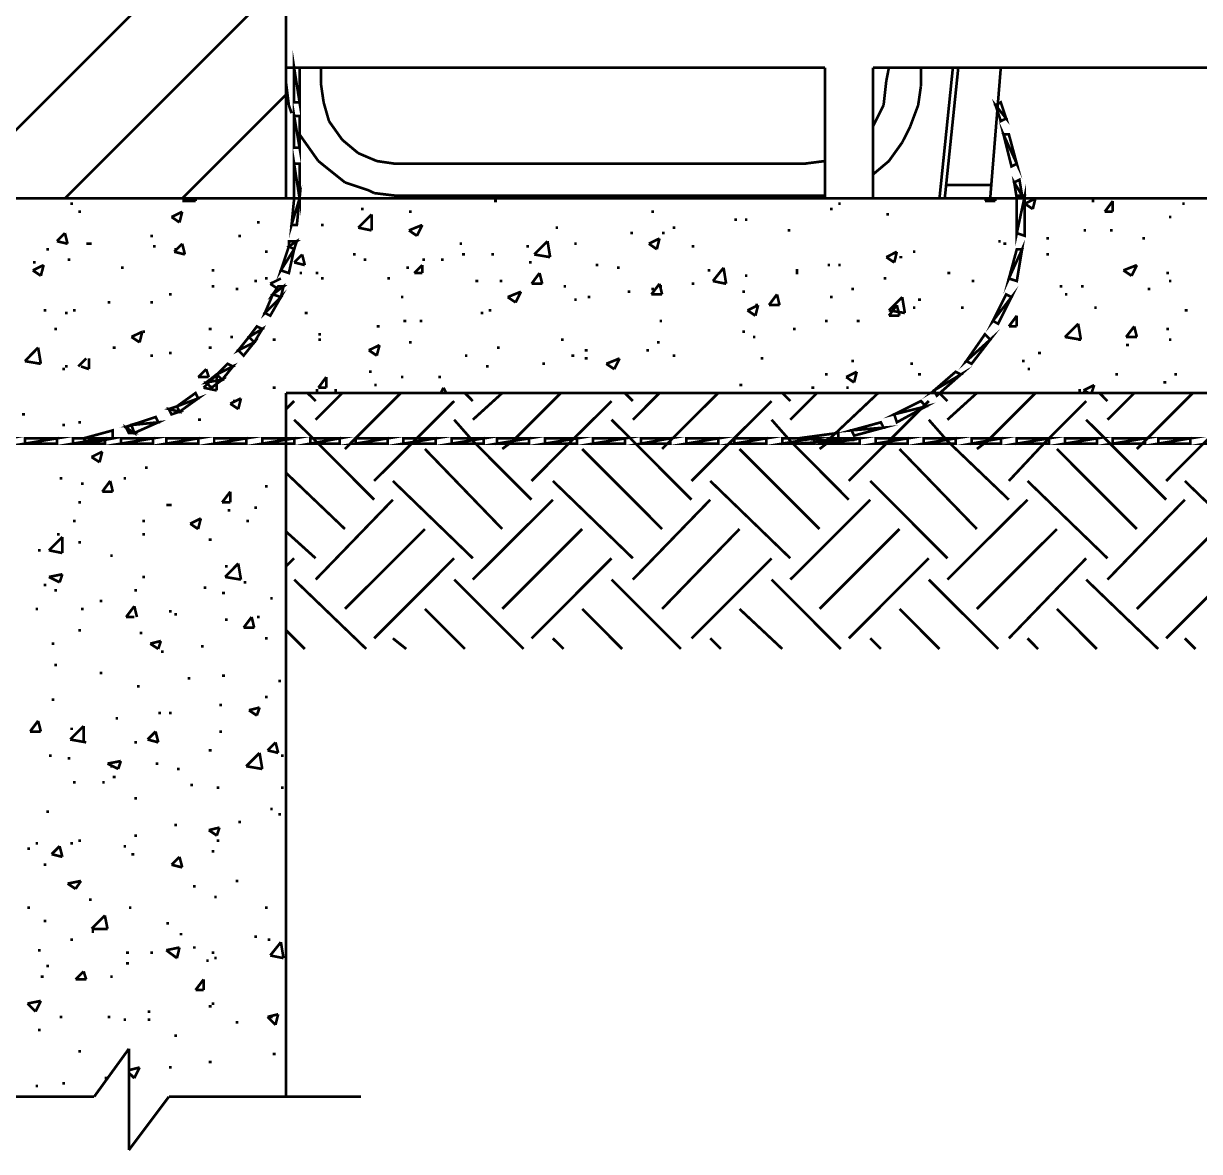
# Model space of a CAD drawing. Header units: metres. Extents: x -593 to 248, y 430 to 1024.
# Drawn here: x -281.29 to -262.58, y 553.19 to 571.13 of the extents above; entities that cross this region are included whole.
import ezdxf

# ---------------------------------------------------------------- set-up
doc = ezdxf.new("R2010")
doc.units = ezdxf.units.M
doc.header["$MEASUREMENT"] = 0
for name, color, linetype in [('C00-00-00-BLACK', 7, 'Continuous'), ('C00-FF-00', 3, 'Continuous'), ('C95-49-00', 34, 'Continuous')]:
    doc.layers.add(name, color=color, linetype=linetype)

msp = doc.modelspace()

# ---------------------------------------------------------------- linework, layer by layer
at = {"layer": 'C00-00-00-BLACK', "const_width": 0.0423}
for points in [[(-277.111, 681.527), (-277.111, 568.349)], [(-282.284, 568.561), (-277.111, 573.73)], [(-280.63, 568.349), (-277.111, 571.866)], [(-268.543, 570.426), (-277.111, 570.426)], [(-277.111, 570.172), (-277.111, 570.426)], [(-276.558, 570.172), (-276.558, 570.426)], [(-268.543, 568.349), (-268.543, 570.426)], [(-251.155, 570.426), (-267.778, 570.426)], [(-267.778, 568.349), (-267.778, 570.426)], [(-267.525, 570.426), (-267.566, 570.215)], [(-267.016, 570.426), (-267.016, 570.129)], [(-266.507, 570.426), (-266.72, 568.349)], [(-266.421, 570.426), (-266.636, 568.349)], [(-265.745, 570.426), (-265.913, 568.349)], [(-277.111, 570.172), (-277.068, 569.83)], [(-276.558, 570.172), (-276.515, 569.876)], [(-267.609, 569.83), (-267.566, 570.215)], [(-267.059, 569.83), (-267.016, 570.129)], [(-278.764, 568.349), (-277.111, 570.002)], [(-277.068, 569.83), (-277.025, 569.704)], [(-276.515, 569.876), (-276.43, 569.577)], [(-267.778, 569.491), (-267.609, 569.83)], [(-267.186, 569.491), (-267.059, 569.83)], [(-276.43, 569.577), (-276.219, 569.28)], [(-276.898, 569.365), (-276.599, 568.942)], [(-267.313, 569.238), (-267.186, 569.491)], [(-276.219, 569.28), (-275.965, 569.068)], [(-267.525, 568.942), (-267.313, 569.238)], [(-275.965, 569.068), (-275.669, 568.942)], [(-276.599, 568.942), (-276.176, 568.603)], [(-275.669, 568.942), (-275.372, 568.899)], [(-275.372, 568.899), (-268.84, 568.899)], [(-268.882, 568.899), (-268.543, 568.942)], [(-267.778, 568.729), (-267.525, 568.942)], [(-276.176, 568.603), (-275.796, 568.476)], [(-275.796, 568.476), (-275.711, 568.433)], [(-275.711, 568.433), (-275.372, 568.392)], [(-275.372, 568.392), (-268.84, 568.392)], [(-268.84, 568.392), (-268.543, 568.392)], [(-265.913, 568.561), (-266.594, 568.561)], [(-191.992, 568.349), (-282.284, 568.349)], [(-280.545, 568.264), (-280.502, 568.264)], [(-278.764, 568.349), (-278.722, 568.349)], [(-278.764, 568.306), (-278.552, 568.306)], [(-278.552, 568.306), (-278.552, 568.349)], [(-273.803, 568.306), (-273.758, 568.306)], [(-268.331, 568.264), (-268.29, 568.264)], [(-267.652, 568.349), (-267.609, 568.349)], [(-265.998, 568.306), (-265.955, 568.349)], [(-265.998, 568.306), (-265.829, 568.306)], [(-265.829, 568.306), (-265.829, 568.349)], [(-265.363, 568.264), (-265.193, 568.349)], [(-265.363, 568.264), (-265.236, 568.179)], [(-265.236, 568.179), (-265.193, 568.349)], [(-264.302, 568.306), (-264.259, 568.306)], [(-264.091, 568.137), (-263.963, 568.306)], [(-263.963, 568.137), (-263.963, 568.306)], [(-262.86, 568.264), (-262.818, 568.264)], [(-280.418, 568.137), (-280.375, 568.137)], [(-278.934, 568.053), (-278.764, 568.137)], [(-278.934, 568.053), (-278.807, 567.967)], [(-278.807, 567.967), (-278.764, 568.137)], [(-275.965, 567.883), (-275.753, 568.095)], [(-275.923, 568.179), (-275.88, 568.179)], [(-275.753, 567.84), (-275.753, 568.095)], [(-275.158, 568.137), (-275.115, 568.137)], [(-271.301, 568.137), (-271.258, 568.137)], [(-269.985, 568.01), (-269.943, 568.01)], [(-269.815, 568.01), (-269.774, 568.01)], [(-268.459, 568.179), (-268.417, 568.179)], [(-267.566, 568.095), (-267.525, 568.095)], [(-264.091, 568.137), (-263.963, 568.137)], [(-263.071, 568.053), (-263.03, 568.053)], [(-277.577, 567.967), (-277.534, 567.967)], [(-276.558, 567.926), (-276.515, 567.926)], [(-275.965, 567.883), (-275.753, 567.84)], [(-275.158, 567.84), (-274.946, 567.926)], [(-275.158, 567.84), (-275.031, 567.753)], [(-275.031, 567.753), (-274.946, 567.926)], [(-272.826, 567.883), (-272.785, 567.883)], [(-270.962, 567.883), (-270.919, 567.883)], [(-269.136, 567.84), (-269.093, 567.84)], [(-264.429, 567.84), (-264.387, 567.84)], [(-264.006, 567.84), (-263.963, 567.84)], [(-280.757, 567.668), (-280.63, 567.796)], [(-280.757, 567.668), (-280.587, 567.627)], [(-280.587, 567.627), (-280.63, 567.796)], [(-279.273, 567.753), (-279.23, 567.753)], [(-277.873, 567.753), (-277.83, 567.753)], [(-273.165, 567.457), (-272.954, 567.668)], [(-272.912, 567.414), (-272.954, 567.668)], [(-271.639, 567.796), (-271.597, 567.796)], [(-271.342, 567.627), (-271.173, 567.711)], [(-271.215, 567.541), (-271.173, 567.711)], [(-271.131, 567.796), (-271.089, 567.796)], [(-265.786, 567.668), (-265.745, 567.668)], [(-265.021, 567.711), (-264.98, 567.711)], [(-263.496, 567.711), (-263.453, 567.711)], [(-280.927, 567.541), (-280.884, 567.541)], [(-280.291, 567.627), (-280.248, 567.627)], [(-280.248, 567.627), (-280.206, 567.627)], [(-279.23, 567.584), (-279.187, 567.584)], [(-278.891, 567.5), (-278.764, 567.627)], [(-278.891, 567.541), (-278.848, 567.541)], [(-278.891, 567.5), (-278.722, 567.457)], [(-278.722, 567.457), (-278.764, 567.627)], [(-277.45, 567.5), (-277.407, 567.5)], [(-276.984, 567.33), (-276.857, 567.457)], [(-276.814, 567.288), (-276.857, 567.457)], [(-276.049, 567.457), (-276.007, 567.457)], [(-274.353, 567.627), (-274.312, 567.627)], [(-274.312, 567.457), (-274.269, 567.457)], [(-273.846, 567.457), (-273.803, 567.457)], [(-273.292, 567.584), (-273.251, 567.584)], [(-273.165, 567.457), (-272.912, 567.414)], [(-272.53, 567.627), (-272.489, 567.627)], [(-271.342, 567.627), (-271.215, 567.541)], [(-270.663, 567.584), (-270.62, 567.584)], [(-267.566, 567.414), (-267.398, 567.5)], [(-267.439, 567.33), (-267.398, 567.5)], [(-267.143, 567.5), (-267.102, 567.5)], [(-265.702, 567.627), (-265.659, 567.627)], [(-265.021, 567.457), (-264.98, 567.457)], [(-281.14, 567.33), (-281.097, 567.33)], [(-281.14, 567.204), (-280.968, 567.288)], [(-281.013, 567.118), (-280.968, 567.288)], [(-280.587, 567.372), (-280.545, 567.372)], [(-276.984, 567.33), (-276.814, 567.288)], [(-275.88, 567.372), (-275.837, 567.372)], [(-275.074, 567.161), (-274.946, 567.288)], [(-274.946, 567.372), (-274.904, 567.372)], [(-274.946, 567.161), (-274.946, 567.288)], [(-274.65, 567.372), (-274.608, 567.372)], [(-273.251, 567.33), (-273.208, 567.33)], [(-272.19, 567.288), (-272.147, 567.288)], [(-268.501, 567.288), (-268.459, 567.288)], [(-268.331, 567.288), (-268.29, 567.288)], [(-267.566, 567.414), (-267.439, 567.33)], [(-267.356, 567.414), (-267.313, 567.414)], [(-263.795, 567.204), (-263.58, 567.288)], [(-263.664, 567.118), (-263.58, 567.288)], [(-281.14, 567.204), (-281.013, 567.118)], [(-279.74, 567.245), (-279.698, 567.245)], [(-278.298, 567.204), (-278.256, 567.204)], [(-277.45, 567.075), (-277.407, 567.075)], [(-277.364, 566.991), (-277.195, 567.075)], [(-276.898, 567.161), (-276.857, 567.161)], [(-276.642, 567.161), (-276.599, 567.161)], [(-276.558, 567.075), (-276.515, 567.075)], [(-275.5, 567.075), (-275.457, 567.075)], [(-275.201, 567.245), (-275.158, 567.245)], [(-275.074, 567.161), (-274.946, 567.161)], [(-273.208, 566.991), (-273.081, 567.161)], [(-273.038, 566.991), (-273.081, 567.161)], [(-271.851, 567.245), (-271.808, 567.245)], [(-270.409, 567.204), (-270.366, 567.204)], [(-270.324, 567.034), (-270.154, 567.245)], [(-270.113, 566.991), (-270.154, 567.245)], [(-269.815, 567.118), (-269.774, 567.118)], [(-269.009, 567.204), (-268.966, 567.204)], [(-269.009, 567.161), (-268.966, 567.161)], [(-267.609, 567.075), (-267.566, 567.075)], [(-266.594, 567.161), (-266.548, 567.161)], [(-263.795, 567.204), (-263.664, 567.118)], [(-263.114, 567.161), (-263.071, 567.161)], [(-278.298, 566.949), (-278.256, 566.949)], [(-277.916, 566.907), (-277.873, 566.907)], [(-277.619, 567.034), (-277.577, 567.034)], [(-277.364, 566.991), (-277.238, 566.907)], [(-274.1, 567.034), (-274.057, 567.034)], [(-273.716, 567.034), (-273.674, 567.034)], [(-273.208, 566.991), (-273.038, 566.991)], [(-272.699, 566.949), (-272.658, 566.949)], [(-271.301, 566.822), (-271.173, 566.991)], [(-271.301, 566.907), (-271.258, 566.907)], [(-271.131, 566.822), (-271.173, 566.991)], [(-271.173, 566.949), (-271.131, 566.949)], [(-270.663, 566.991), (-270.62, 566.991)], [(-270.324, 567.034), (-270.113, 566.991)], [(-268.12, 566.907), (-268.078, 566.907)], [(-266.21, 567.034), (-266.168, 567.034)], [(-264.81, 566.949), (-264.768, 566.949)], [(-264.471, 566.949), (-264.429, 566.949)], [(-263.41, 566.907), (-263.367, 566.907)], [(-263.071, 567.034), (-263.03, 567.034)], [(-278.976, 566.822), (-278.934, 566.822)], [(-275.287, 566.779), (-275.245, 566.779)], [(-273.588, 566.779), (-273.377, 566.865)], [(-273.588, 566.779), (-273.462, 566.695)], [(-273.462, 566.695), (-273.377, 566.865)], [(-272.53, 566.738), (-272.489, 566.738)], [(-272.316, 566.779), (-272.274, 566.779)], [(-271.681, 566.865), (-271.639, 566.865)], [(-271.301, 566.822), (-271.131, 566.822)], [(-269.858, 566.865), (-269.815, 566.865)], [(-269.432, 566.652), (-269.305, 566.822)], [(-269.263, 566.652), (-269.305, 566.822)], [(-268.459, 566.779), (-268.417, 566.779)], [(-267.525, 566.568), (-267.313, 566.779)], [(-267.27, 566.526), (-267.313, 566.779)], [(-267.059, 566.738), (-267.016, 566.738)], [(-264.725, 566.822), (-264.684, 566.822)], [(-280.968, 566.568), (-280.927, 566.568)], [(-280.63, 566.526), (-280.587, 566.526)], [(-280.502, 566.568), (-280.46, 566.568)], [(-279.952, 566.695), (-279.909, 566.695)], [(-279.273, 566.695), (-279.23, 566.695)], [(-276.814, 566.526), (-276.771, 566.526)], [(-274.016, 566.526), (-273.973, 566.526)], [(-273.888, 566.568), (-273.846, 566.568)], [(-269.774, 566.568), (-269.604, 566.652)], [(-269.774, 566.568), (-269.647, 566.483)], [(-269.647, 566.483), (-269.604, 566.652)], [(-269.647, 566.652), (-269.604, 566.652)], [(-269.432, 566.652), (-269.263, 566.652)], [(-267.525, 566.483), (-267.398, 566.652)], [(-267.525, 566.568), (-267.27, 566.526)], [(-267.356, 566.483), (-267.398, 566.652)], [(-267.143, 566.61), (-267.102, 566.61)], [(-266.378, 566.61), (-266.337, 566.61)], [(-264.259, 566.61), (-264.218, 566.61)], [(-262.818, 566.568), (-262.775, 566.568)], [(-275.245, 566.399), (-275.201, 566.399)], [(-274.989, 566.399), (-274.946, 566.399)], [(-271.173, 566.399), (-271.131, 566.399)], [(-268.543, 566.399), (-268.501, 566.399)], [(-268.035, 566.399), (-267.991, 566.399)], [(-267.525, 566.483), (-267.356, 566.483)], [(-265.616, 566.313), (-265.49, 566.483)], [(-265.49, 566.313), (-265.49, 566.483)], [(-264.725, 566.145), (-264.514, 566.356)], [(-264.471, 566.103), (-264.514, 566.356)], [(-280.798, 566.272), (-280.757, 566.272)], [(-279.572, 566.145), (-279.4, 566.229)], [(-279.572, 566.145), (-279.441, 566.06)], [(-279.441, 566.06), (-279.4, 566.229)], [(-279.4, 566.229), (-279.357, 566.229)], [(-278.341, 566.272), (-278.298, 566.272)], [(-278, 566.145), (-277.957, 566.145)], [(-276.599, 566.187), (-276.558, 566.187)], [(-275.669, 566.313), (-275.626, 566.313)], [(-269.858, 566.229), (-269.815, 566.229)], [(-269.688, 566.145), (-269.647, 566.145)], [(-269.052, 566.272), (-269.009, 566.272)], [(-265.616, 566.313), (-265.49, 566.313)], [(-264.725, 566.145), (-264.471, 566.103)], [(-263.752, 566.145), (-263.622, 566.313)], [(-263.752, 566.145), (-263.58, 566.145)], [(-263.58, 566.145), (-263.622, 566.313)], [(-263.622, 566.145), (-263.58, 566.145)], [(-263.114, 566.272), (-263.071, 566.272)], [(-281.267, 565.761), (-281.056, 565.976)], [(-281.013, 565.718), (-281.056, 565.976)], [(-279.868, 565.976), (-279.825, 565.976)], [(-278.341, 565.976), (-278.298, 565.976)], [(-277.323, 566.103), (-277.28, 566.103)], [(-276.599, 566.103), (-276.558, 566.103)], [(-275.796, 565.933), (-275.626, 566.017)], [(-275.669, 565.849), (-275.626, 566.017)], [(-275.158, 566.06), (-275.115, 566.06)], [(-273.758, 565.976), (-273.716, 565.976)], [(-272.742, 566.103), (-272.699, 566.103)], [(-271.215, 566.06), (-271.173, 566.06)], [(-264.514, 566.103), (-264.471, 566.103)], [(-263.752, 566.017), (-263.706, 566.017)], [(-263.071, 566.103), (-263.03, 566.103)], [(-280.418, 565.677), (-280.291, 565.804)], [(-280.248, 565.634), (-280.248, 565.804)], [(-279.273, 565.849), (-279.23, 565.849)], [(-278.976, 565.89), (-278.934, 565.89)], [(-275.796, 565.933), (-275.669, 565.849)], [(-274.269, 565.849), (-274.227, 565.849)], [(-272.573, 565.849), (-272.53, 565.849)], [(-272.362, 565.933), (-272.316, 565.933)], [(-272.362, 565.804), (-272.316, 565.804)], [(-272.02, 565.718), (-271.808, 565.804)], [(-271.893, 565.634), (-271.808, 565.804)], [(-271.385, 565.933), (-271.342, 565.933)], [(-270.962, 565.849), (-270.919, 565.849)], [(-269.562, 565.804), (-269.519, 565.804)], [(-265.152, 565.89), (-265.107, 565.89)], [(-281.267, 565.761), (-281.013, 565.718)], [(-280.671, 565.634), (-280.63, 565.634)], [(-280.63, 565.677), (-280.587, 565.677)], [(-280.375, 565.677), (-280.248, 565.634)], [(-278.511, 565.507), (-278.383, 565.634)], [(-278.341, 565.507), (-278.383, 565.634)], [(-275.796, 565.591), (-275.753, 565.591)], [(-273.93, 565.677), (-273.888, 565.677)], [(-273.038, 565.718), (-272.996, 565.718)], [(-272.02, 565.718), (-271.893, 565.634)], [(-268.204, 565.507), (-268.035, 565.591)], [(-268.12, 565.761), (-268.078, 565.761)], [(-268.078, 565.422), (-268.035, 565.591)], [(-267.186, 565.718), (-267.143, 565.718)], [(-265.406, 565.761), (-265.363, 565.761)], [(-265.32, 565.634), (-265.279, 565.634)], [(-278.511, 565.507), (-278.341, 565.507)], [(-278.425, 565.338), (-278.214, 565.55)], [(-278.214, 565.295), (-278.214, 565.55)], [(-276.599, 565.338), (-276.473, 565.507)], [(-276.473, 565.338), (-276.473, 565.507)], [(-275.287, 565.507), (-275.245, 565.507)], [(-274.692, 565.507), (-274.65, 565.507)], [(-268.543, 565.55), (-268.501, 565.55)], [(-268.204, 565.507), (-268.078, 565.422)], [(-267.059, 565.55), (-267.016, 565.55)], [(-263.922, 565.55), (-263.879, 565.55)], [(-263.157, 565.422), (-263.114, 565.422)], [(-262.987, 565.55), (-262.944, 565.55)], [(-278.425, 565.338), (-278.214, 565.295)], [(-277.323, 565.338), (-277.28, 565.338)], [(-277.111, 565.254), (-241.823, 565.254)], [(-277.111, 554.064), (-277.111, 565.254)], [(-276.642, 565.295), (-276.599, 565.295)], [(-276.599, 565.338), (-276.473, 565.338)], [(-276.346, 565.295), (-276.303, 565.295)], [(-275.711, 565.381), (-275.669, 565.381)], [(-274.65, 565.254), (-274.608, 565.338)], [(-274.565, 565.254), (-274.608, 565.338)], [(-269.901, 565.381), (-269.858, 565.381)], [(-268.756, 565.338), (-268.713, 565.338)], [(-268.204, 565.338), (-268.162, 565.338)], [(-264.514, 565.295), (-264.471, 565.295)], [(-264.429, 565.295), (-264.259, 565.381)], [(-264.429, 565.295), (-264.345, 565.254)], [(-264.302, 565.254), (-264.259, 565.381)], [(-278, 565.084), (-277.83, 565.168)], [(-278, 565.084), (-277.873, 564.999)], [(-278, 565.084), (-277.957, 565.084)], [(-277.957, 565.126), (-277.916, 565.126)], [(-277.873, 564.999), (-277.83, 565.168)], [(-281.31, 564.915), (-281.267, 564.915)], [(-278.511, 564.829), (-278.468, 564.829)], [(-280.671, 564.745), (-280.63, 564.745)], [(-280.418, 564.788), (-280.375, 564.788)], [(-280.206, 564.237), (-280.036, 564.322)], [(-280.079, 564.153), (-280.036, 564.322)], [(-280.206, 564.237), (-280.079, 564.153)], [(-280.714, 563.898), (-280.671, 563.898)], [(-279.698, 563.898), (-279.656, 563.898)], [(-279.357, 564.067), (-279.314, 564.067)], [(-280.375, 563.814), (-280.332, 563.814)], [(-280.036, 563.684), (-279.909, 563.856)], [(-279.868, 563.684), (-279.909, 563.856)], [(-277.45, 563.768), (-277.407, 563.768)], [(-280.036, 563.684), (-279.868, 563.684)], [(-278.129, 563.515), (-278, 563.684)], [(-278, 563.515), (-278, 563.684)], [(-280.418, 563.515), (-280.375, 563.515)], [(-279.018, 563.472), (-278.976, 563.472)], [(-278.976, 563.472), (-278.934, 563.472)], [(-278.129, 563.515), (-278, 563.515)], [(-278.042, 563.388), (-278, 563.388)], [(-277.619, 563.43), (-277.577, 563.43)], [(-280.502, 563.218), (-280.46, 563.218)], [(-279.4, 563.218), (-279.357, 563.218)], [(-278.637, 563.176), (-278.468, 563.261)], [(-278.637, 563.176), (-278.511, 563.091)], [(-278.511, 563.091), (-278.468, 563.261)], [(-277.746, 563.218), (-277.703, 563.218)], [(-280.884, 562.753), (-280.671, 562.965)], [(-280.757, 563.006), (-280.714, 563.006)], [(-280.671, 562.71), (-280.671, 562.965)], [(-279.4, 563.006), (-279.357, 563.006)], [(-280.418, 562.879), (-280.375, 562.879)], [(-278.341, 562.922), (-278.298, 562.922)], [(-281.056, 562.753), (-281.013, 562.753)], [(-280.884, 562.753), (-280.671, 562.71)], [(-279.909, 562.668), (-279.868, 562.668)], [(-278.083, 562.329), (-277.873, 562.542)], [(-278.083, 562.499), (-278.042, 562.499)], [(-277.83, 562.287), (-277.873, 562.542)], [(-280.884, 562.329), (-280.671, 562.372)], [(-280.884, 562.329), (-280.714, 562.244)], [(-280.714, 562.244), (-280.671, 562.372)], [(-279.4, 562.329), (-279.357, 562.329)], [(-278.083, 562.329), (-277.83, 562.287)], [(-277.787, 562.244), (-277.746, 562.244)], [(-280.968, 562.203), (-280.927, 562.203)], [(-280.798, 562.117), (-280.757, 562.117)], [(-279.526, 562.117), (-279.484, 562.117)], [(-278.425, 562.16), (-278.383, 562.16)], [(-278.129, 562.076), (-278.083, 562.076)], [(-280.079, 561.948), (-280.036, 561.948)], [(-279.656, 561.692), (-279.526, 561.864)], [(-279.484, 561.692), (-279.526, 561.864)], [(-277.364, 561.99), (-277.323, 561.99)], [(-281.097, 561.821), (-281.056, 561.821)], [(-280.375, 561.821), (-280.332, 561.821)], [(-279.656, 561.692), (-279.526, 561.692)], [(-278.976, 561.78), (-278.934, 561.78)], [(-278.891, 561.734), (-278.848, 561.734)], [(-278.083, 561.649), (-278.042, 561.649)], [(-277.787, 561.522), (-277.66, 561.692)], [(-277.619, 561.522), (-277.66, 561.692)], [(-277.577, 561.692), (-277.534, 561.692)], [(-280.418, 561.481), (-280.375, 561.481)], [(-277.787, 561.522), (-277.619, 561.522)], [(-279.441, 561.438), (-279.4, 561.438)], [(-279.273, 561.269), (-279.103, 561.311)], [(-279.145, 561.184), (-279.103, 561.311)], [(-277.45, 561.353), (-277.407, 561.353)], [(-280.841, 561.269), (-280.798, 561.269)], [(-279.273, 561.269), (-279.145, 561.184)], [(-279.103, 561.142), (-279.061, 561.142)], [(-278.468, 561.226), (-278.425, 561.226)], [(-280.798, 560.93), (-280.757, 560.93)], [(-280.079, 560.803), (-280.036, 560.803)], [(-278.679, 560.719), (-278.637, 560.719)], [(-278.129, 560.76), (-278.083, 560.76)], [(-279.484, 560.591), (-279.441, 560.591)], [(-277.238, 560.676), (-277.195, 560.676)], [(-280.841, 560.38), (-280.798, 560.38)], [(-277.45, 560.422), (-277.407, 560.422)], [(-279.145, 560.167), (-279.103, 560.167)], [(-278.976, 560.167), (-278.934, 560.167)], [(-278.172, 560.294), (-278.129, 560.294)], [(-277.703, 560.21), (-277.534, 560.253)], [(-277.703, 560.21), (-277.577, 560.126)], [(-277.577, 560.126), (-277.534, 560.253)], [(-281.183, 559.871), (-281.056, 560.041)], [(-281.013, 559.871), (-281.056, 560.041)], [(-279.825, 560.083), (-279.783, 560.083)], [(-281.183, 559.871), (-281.013, 559.871)], [(-280.545, 559.744), (-280.332, 559.957)], [(-280.545, 559.914), (-280.502, 559.914)], [(-280.332, 559.699), (-280.332, 559.957)], [(-279.314, 559.744), (-279.187, 559.871)], [(-279.145, 559.699), (-279.187, 559.871)], [(-278.172, 559.871), (-278.129, 559.871)], [(-280.545, 559.744), (-280.291, 559.699)], [(-279.526, 559.699), (-279.484, 559.699)], [(-279.314, 559.744), (-279.145, 559.699)], [(-277.407, 559.572), (-277.28, 559.699)], [(-277.238, 559.531), (-277.28, 559.699)], [(-280.884, 559.488), (-280.841, 559.488)], [(-280.587, 559.445), (-280.545, 559.445)], [(-278.341, 559.572), (-278.298, 559.572)], [(-277.746, 559.319), (-277.534, 559.531)], [(-277.491, 559.276), (-277.534, 559.531)], [(-277.407, 559.572), (-277.238, 559.531)], [(-277.195, 559.488), (-277.153, 559.488)], [(-279.952, 559.361), (-279.74, 559.402)], [(-279.952, 559.361), (-279.783, 559.276)], [(-279.909, 559.319), (-279.868, 559.319)], [(-279.783, 559.276), (-279.74, 559.402)], [(-279.187, 559.361), (-279.145, 559.361)], [(-278.848, 559.276), (-278.807, 559.276)], [(-277.746, 559.319), (-277.491, 559.276)], [(-277.746, 559.319), (-277.703, 559.319)], [(-280.502, 559.065), (-280.46, 559.065)], [(-280.036, 559.065), (-279.995, 559.065)], [(-279.868, 559.149), (-279.825, 559.149)], [(-278.637, 559.022), (-278.595, 559.022)], [(-278.214, 558.979), (-278.172, 558.979)], [(-277.195, 558.979), (-277.153, 558.979)], [(-279.526, 558.81), (-279.484, 558.81)], [(-280.927, 558.599), (-280.884, 558.599)], [(-277.364, 558.64), (-277.323, 558.64)], [(-277.238, 558.557), (-277.195, 558.557)], [(-278.891, 558.387), (-278.848, 558.387)], [(-278.341, 558.303), (-278.172, 558.344)], [(-278.341, 558.303), (-278.214, 558.217)], [(-278.214, 558.217), (-278.172, 558.344)], [(-277.873, 558.43), (-277.83, 558.43)], [(-280.418, 558.134), (-280.375, 558.134)], [(-279.526, 558.217), (-279.484, 558.217)], [(-278.214, 558.134), (-278.172, 558.134)], [(-281.225, 558.007), (-281.183, 558.007)], [(-281.097, 558.091), (-281.056, 558.091)], [(-280.841, 557.921), (-280.714, 558.048)], [(-280.841, 557.921), (-280.671, 557.878)], [(-280.671, 557.878), (-280.714, 558.048)], [(-280.545, 558.091), (-280.502, 558.091)], [(-279.698, 558.048), (-279.656, 558.048)], [(-279.572, 557.921), (-279.526, 557.921)], [(-278.298, 557.964), (-278.256, 557.964)], [(-280.968, 557.752), (-280.927, 557.752)], [(-278.934, 557.752), (-278.807, 557.878)], [(-278.934, 557.752), (-278.764, 557.711)], [(-278.764, 557.711), (-278.807, 557.878)], [(-280.587, 557.453), (-280.375, 557.495)], [(-280.587, 557.453), (-280.46, 557.369)], [(-280.46, 557.369), (-280.375, 557.495)], [(-278.595, 557.411), (-278.552, 557.411)], [(-277.916, 557.495), (-277.873, 557.495)], [(-280.248, 557.199), (-280.206, 557.199)], [(-278.256, 557.242), (-278.214, 557.242)], [(-281.225, 557.072), (-281.183, 557.072)], [(-279.613, 557.072), (-279.572, 557.072)], [(-277.45, 557.072), (-277.407, 557.072)], [(-280.968, 556.86), (-280.927, 556.86)], [(-280.206, 556.733), (-279.995, 556.946)], [(-279.952, 556.733), (-279.995, 556.946)], [(-279.018, 556.819), (-278.976, 556.819)], [(-280.206, 556.733), (-279.952, 556.733)], [(-280.206, 556.691), (-280.165, 556.691)], [(-278.807, 556.649), (-278.764, 556.649)], [(-277.619, 556.607), (-277.577, 556.607)], [(-280.545, 556.564), (-280.502, 556.564)], [(-279.018, 556.394), (-278.807, 556.437)], [(-278.848, 556.268), (-278.807, 556.437)], [(-278.595, 556.437), (-278.552, 556.437)], [(-277.407, 556.564), (-277.364, 556.564)], [(-277.364, 556.31), (-277.195, 556.522)], [(-277.153, 556.268), (-277.195, 556.522)], [(-281.056, 556.394), (-281.013, 556.394)], [(-279.656, 556.353), (-279.613, 556.353)], [(-279.273, 556.353), (-279.23, 556.353)], [(-279.018, 556.394), (-278.848, 556.268)], [(-278.383, 556.225), (-278.341, 556.225)], [(-278.298, 556.353), (-278.256, 556.353)], [(-278.256, 556.268), (-278.214, 556.268)], [(-277.364, 556.31), (-277.153, 556.268)], [(-280.927, 556.141), (-280.884, 556.141)], [(-280.46, 555.929), (-280.332, 556.057)], [(-280.291, 555.929), (-280.332, 556.057)], [(-279.656, 556.183), (-279.613, 556.183)], [(-281.013, 555.971), (-280.968, 555.971)], [(-280.46, 555.929), (-280.291, 555.929)], [(-279.909, 555.971), (-279.868, 555.971)], [(-278.552, 555.76), (-278.425, 555.929)], [(-278.425, 555.76), (-278.425, 555.929)], [(-278.552, 555.76), (-278.425, 555.76)], [(-281.225, 555.546), (-281.013, 555.588)], [(-281.225, 555.546), (-281.097, 555.419)], [(-281.097, 555.419), (-281.013, 555.588)], [(-278.341, 555.503), (-278.298, 555.503)], [(-278.298, 555.546), (-278.256, 555.546)], [(-280.714, 555.333), (-280.671, 555.333)], [(-279.952, 555.333), (-279.909, 555.333)], [(-279.698, 555.292), (-279.656, 555.292)], [(-279.314, 555.419), (-279.273, 555.419)], [(-279.314, 555.292), (-279.273, 555.292)], [(-277.407, 555.333), (-277.238, 555.376)], [(-277.407, 555.333), (-277.28, 555.207)], [(-277.364, 555.333), (-277.323, 555.333)], [(-277.28, 555.207), (-277.238, 555.376)], [(-281.056, 555.123), (-281.013, 555.123)], [(-277.916, 555.249), (-277.873, 555.249)], [(-278.891, 555.037), (-278.848, 555.037)], [(-280.418, 554.784), (-280.375, 554.784)], [(-279.613, 554.826), (-280.165, 554.064)], [(-279.613, 553.215), (-279.613, 554.826)], [(-277.323, 554.741), (-277.28, 554.741)], [(-278.341, 554.614), (-278.298, 554.614)], [(-279.995, 554.36), (-279.952, 554.36)], [(-279.613, 554.487), (-279.441, 554.53)], [(-279.613, 554.445), (-279.526, 554.36)], [(-279.526, 554.36), (-279.441, 554.53)], [(-278.976, 554.53), (-278.934, 554.53)], [(-281.097, 554.234), (-281.056, 554.234)], [(-280.671, 554.275), (-280.63, 554.275)], [(-283.809, 554.064), (-280.165, 554.064)], [(-279.613, 553.215), (-278.976, 554.064)], [(-278.976, 554.064), (-275.923, 554.064)]]:
    msp.add_lwpolyline(points, dxfattribs=at)
at = {"layer": 'C00-FF-00', "const_width": 0.0423}
for points in [[(-276.984, 569.876), (-276.898, 569.876), (-276.984, 570.426), (-276.984, 569.876)], [(-276.898, 569.876), (-276.984, 570.426), (-276.898, 570.426), (-276.898, 569.876)], [(-276.984, 569.154), (-276.898, 569.154), (-276.984, 569.661), (-276.984, 569.154)], [(-265.745, 569.577), (-265.659, 569.619), (-265.829, 569.83), (-265.745, 569.577)], [(-265.659, 569.619), (-265.829, 569.83), (-265.745, 569.876), (-265.659, 569.619)], [(-276.898, 569.154), (-276.984, 569.661), (-276.898, 569.661), (-276.898, 569.154)], [(-265.575, 568.857), (-265.49, 568.899), (-265.702, 569.365), (-265.575, 568.857)], [(-265.49, 568.899), (-265.702, 569.365), (-265.616, 569.365), (-265.49, 568.899)], [(-276.984, 568.349), (-276.898, 568.349), (-276.984, 568.899), (-276.984, 568.349)], [(-276.898, 568.349), (-276.984, 568.899), (-276.898, 568.899), (-276.898, 568.349)], [(-265.49, 568.349), (-265.406, 568.392), (-265.532, 568.603), (-265.49, 568.349)], [(-265.406, 568.392), (-265.532, 568.603), (-265.448, 568.645), (-265.406, 568.392)], [(-265.363, 567.753), (-265.49, 567.796), (-265.363, 568.392), (-265.363, 567.753)], [(-276.941, 567.926), (-277.025, 567.926), (-276.898, 568.349), (-276.941, 567.926)], [(-265.49, 567.796), (-265.363, 568.392), (-265.49, 568.392), (-265.49, 567.796)], [(-277.025, 567.926), (-276.898, 568.349), (-276.984, 568.349), (-277.025, 567.926)], [(-277.068, 567.161), (-277.195, 567.204), (-276.984, 567.541), (-277.068, 567.161)], [(-276.984, 567.541), (-277.068, 567.584), (-276.941, 567.668), (-276.984, 567.541)], [(-277.068, 567.584), (-276.941, 567.668), (-277.068, 567.668), (-277.068, 567.584)], [(-265.49, 567.034), (-265.616, 567.075), (-265.406, 567.541), (-265.49, 567.034)], [(-277.195, 567.204), (-276.984, 567.541), (-277.068, 567.584), (-277.195, 567.204)], [(-265.616, 567.075), (-265.406, 567.541), (-265.49, 567.541), (-265.616, 567.075)], [(-277.323, 566.822), (-277.153, 566.949), (-277.238, 566.949), (-277.323, 566.822)], [(-277.195, 566.779), (-277.323, 566.822), (-277.153, 566.949), (-277.195, 566.779)], [(-265.786, 566.356), (-265.871, 566.399), (-265.575, 566.779), (-265.786, 566.356)], [(-277.45, 566.526), (-277.195, 566.779), (-277.323, 566.822), (-277.45, 566.526)], [(-277.364, 566.483), (-277.45, 566.526), (-277.195, 566.779), (-277.364, 566.483)], [(-265.871, 566.399), (-265.575, 566.779), (-265.659, 566.822), (-265.871, 566.399)], [(-277.873, 565.933), (-277.619, 566.06), (-277.703, 566.145), (-277.873, 565.933)], [(-277.703, 566.145), (-277.491, 566.272), (-277.577, 566.313), (-277.703, 566.145)], [(-277.619, 566.06), (-277.703, 566.145), (-277.491, 566.272), (-277.619, 566.06)], [(-266.294, 565.761), (-265.913, 566.103), (-265.998, 566.187), (-266.294, 565.761)], [(-266.21, 565.718), (-266.294, 565.761), (-265.913, 566.103), (-266.21, 565.718)], [(-277.787, 565.849), (-277.873, 565.933), (-277.619, 566.06), (-277.787, 565.849)], [(-278.214, 565.55), (-277.957, 565.677), (-278.042, 565.718), (-278.214, 565.55)], [(-278.129, 565.465), (-278.214, 565.55), (-277.957, 565.677), (-278.129, 565.465)], [(-266.806, 565.295), (-266.378, 565.55), (-266.464, 565.591), (-266.806, 565.295)], [(-266.763, 565.211), (-266.806, 565.295), (-266.378, 565.55), (-266.763, 565.211)], [(-278.383, 565.422), (-278.129, 565.465), (-278.214, 565.55), (-278.383, 565.422)], [(-278.298, 565.338), (-278.383, 565.422), (-278.129, 565.465), (-278.298, 565.338)], [(-278.848, 565.042), (-278.511, 565.168), (-278.552, 565.254), (-278.848, 565.042)], [(-278.807, 564.956), (-278.848, 565.042), (-278.511, 565.168), (-278.807, 564.956)], [(-278.976, 564.999), (-278.807, 564.956), (-278.848, 565.042), (-278.976, 564.999)], [(-267.439, 564.915), (-266.933, 565.042), (-267.016, 565.126), (-267.439, 564.915)], [(-267.398, 564.788), (-267.439, 564.915), (-266.933, 565.042), (-267.398, 564.788)], [(-279.572, 564.745), (-279.145, 564.788), (-279.187, 564.872), (-279.572, 564.745)], [(-278.934, 564.915), (-278.976, 564.999), (-278.807, 564.956), (-278.934, 564.915)], [(-280.332, 564.533), (-279.868, 564.533), (-279.868, 564.66), (-280.332, 564.533)], [(-279.613, 564.619), (-279.656, 564.703), (-279.526, 564.619), (-279.613, 564.619)], [(-279.656, 564.703), (-279.526, 564.619), (-279.572, 564.745), (-279.656, 564.703)], [(-279.526, 564.619), (-279.572, 564.745), (-279.145, 564.788), (-279.526, 564.619)], [(-268.12, 564.66), (-267.609, 564.703), (-267.652, 564.788), (-268.12, 564.66)], [(-268.078, 564.576), (-268.12, 564.66), (-267.609, 564.703), (-268.078, 564.576)], [(-281.986, 564.533), (-281.986, 564.449), (-281.519, 564.533), (-281.986, 564.533)], [(-281.267, 564.449), (-280.757, 564.533), (-280.757, 564.449), (-281.267, 564.449)], [(-281.267, 564.533), (-281.267, 564.449), (-280.757, 564.533), (-281.267, 564.533)], [(-280.502, 564.449), (-279.992, 564.533), (-279.992, 564.449), (-280.502, 564.449)], [(-280.502, 564.533), (-280.502, 564.449), (-279.992, 564.533), (-280.502, 564.533)], [(-280.291, 564.449), (-280.332, 564.533), (-279.868, 564.533), (-280.291, 564.449)], [(-279.74, 564.449), (-279.23, 564.533), (-279.23, 564.449), (-279.74, 564.449)], [(-279.74, 564.533), (-279.74, 564.449), (-279.23, 564.533), (-279.74, 564.533)], [(-279.018, 564.449), (-278.508, 564.533), (-278.508, 564.449), (-279.018, 564.449)], [(-279.018, 564.533), (-279.018, 564.449), (-278.508, 564.533), (-279.018, 564.533)], [(-278.256, 564.449), (-277.746, 564.533), (-277.746, 564.449), (-278.256, 564.449)], [(-278.256, 564.533), (-278.256, 564.449), (-277.746, 564.533), (-278.256, 564.533)], [(-277.491, 564.449), (-276.981, 564.533), (-276.981, 564.449), (-277.491, 564.449)], [(-277.491, 564.533), (-277.491, 564.449), (-276.981, 564.533), (-277.491, 564.533)], [(-276.729, 564.449), (-276.262, 564.533), (-276.262, 564.449), (-276.729, 564.449)], [(-276.729, 564.533), (-276.729, 564.449), (-276.262, 564.533), (-276.729, 564.533)], [(-276.007, 564.449), (-275.497, 564.533), (-275.497, 564.449), (-276.007, 564.449)], [(-276.007, 564.533), (-276.007, 564.449), (-275.497, 564.533), (-276.007, 564.533)], [(-275.245, 564.449), (-274.735, 564.533), (-274.735, 564.449), (-275.245, 564.449)], [(-275.245, 564.533), (-275.245, 564.449), (-274.735, 564.533), (-275.245, 564.533)], [(-274.48, 564.449), (-273.97, 564.533), (-273.97, 564.449), (-274.48, 564.449)], [(-274.48, 564.533), (-274.48, 564.449), (-273.97, 564.533), (-274.48, 564.533)], [(-273.758, 564.449), (-273.248, 564.533), (-273.248, 564.449), (-273.758, 564.449)], [(-273.758, 564.533), (-273.758, 564.449), (-273.248, 564.533), (-273.758, 564.533)], [(-272.996, 564.449), (-272.486, 564.533), (-272.486, 564.449), (-272.996, 564.449)], [(-272.996, 564.533), (-272.996, 564.449), (-272.486, 564.533), (-272.996, 564.533)], [(-272.231, 564.449), (-271.721, 564.533), (-271.721, 564.449), (-272.231, 564.449)], [(-272.231, 564.533), (-272.231, 564.449), (-271.721, 564.533), (-272.231, 564.533)], [(-271.469, 564.449), (-271.002, 564.533), (-271.002, 564.449), (-271.469, 564.449)], [(-271.469, 564.533), (-271.469, 564.449), (-271.002, 564.533), (-271.469, 564.533)], [(-270.747, 564.449), (-270.237, 564.533), (-270.237, 564.449), (-270.747, 564.449)], [(-270.747, 564.533), (-270.747, 564.449), (-270.237, 564.533), (-270.747, 564.533)], [(-269.985, 564.449), (-269.475, 564.533), (-269.475, 564.449), (-269.985, 564.449)], [(-269.985, 564.533), (-269.985, 564.449), (-269.475, 564.533), (-269.985, 564.533)], [(-269.22, 564.449), (-268.71, 564.533), (-268.71, 564.449), (-269.22, 564.449)], [(-269.22, 564.533), (-269.22, 564.449), (-268.71, 564.533), (-269.22, 564.533)], [(-268.966, 564.533), (-268.331, 564.492), (-268.331, 564.619), (-268.966, 564.533)], [(-268.966, 564.449), (-268.966, 564.533), (-268.331, 564.492), (-268.966, 564.449)], [(-268.501, 564.449), (-267.991, 564.533), (-267.991, 564.449), (-268.501, 564.449)], [(-268.501, 564.533), (-268.501, 564.449), (-267.991, 564.533), (-268.501, 564.533)], [(-267.736, 564.449), (-267.226, 564.533), (-267.226, 564.449), (-267.736, 564.449)], [(-267.736, 564.533), (-267.736, 564.449), (-267.226, 564.533), (-267.736, 564.533)], [(-266.974, 564.449), (-266.464, 564.533), (-266.464, 564.449), (-266.974, 564.449)], [(-266.974, 564.533), (-266.974, 564.449), (-266.464, 564.533), (-266.974, 564.533)], [(-266.21, 564.449), (-265.742, 564.533), (-265.742, 564.449), (-266.21, 564.449)], [(-266.21, 564.533), (-266.21, 564.449), (-265.742, 564.533), (-266.21, 564.533)], [(-265.49, 564.449), (-264.98, 564.533), (-264.98, 564.449), (-265.49, 564.449)], [(-265.49, 564.533), (-265.49, 564.449), (-264.98, 564.533), (-265.49, 564.533)], [(-264.725, 564.449), (-264.215, 564.533), (-264.215, 564.449), (-264.725, 564.449)], [(-264.725, 564.533), (-264.725, 564.449), (-264.215, 564.533), (-264.725, 564.533)], [(-263.963, 564.449), (-263.453, 564.533), (-263.453, 564.449), (-263.963, 564.449)], [(-263.963, 564.533), (-263.963, 564.449), (-263.453, 564.533), (-263.963, 564.533)], [(-263.241, 564.449), (-262.731, 564.533), (-262.731, 564.449), (-263.241, 564.449)], [(-263.241, 564.533), (-263.241, 564.449), (-262.731, 564.533), (-263.241, 564.533)], [(-262.479, 564.449), (-261.969, 564.533), (-261.969, 564.449), (-262.479, 564.449)]]:
    msp.add_lwpolyline(points, close=True, dxfattribs=at)
for points in [[(-276.984, 570.426), (-276.898, 570.426)], [(-265.829, 569.83), (-265.745, 569.876)]]:
    msp.add_lwpolyline(points, dxfattribs=at)
at = {"layer": 'C00-FF-00'}
for points in [[(-276.984, 569.876), (-276.898, 569.876), (-276.984, 570.426), (-276.984, 569.876)], [(-276.898, 569.876), (-276.984, 570.426), (-276.898, 570.426), (-276.898, 569.876)], [(-265.659, 569.619), (-265.829, 569.83), (-265.745, 569.876), (-265.659, 569.619)], [(-265.745, 569.577), (-265.659, 569.619), (-265.829, 569.83), (-265.745, 569.577)], [(-276.984, 569.154), (-276.898, 569.154), (-276.984, 569.661), (-276.984, 569.154)], [(-276.898, 569.154), (-276.984, 569.661), (-276.898, 569.661), (-276.898, 569.154)], [(-265.575, 568.857), (-265.49, 568.899), (-265.702, 569.365), (-265.575, 568.857)], [(-265.49, 568.899), (-265.702, 569.365), (-265.616, 569.365), (-265.49, 568.899)], [(-276.984, 568.349), (-276.898, 568.349), (-276.984, 568.899), (-276.984, 568.349)], [(-276.898, 568.349), (-276.984, 568.899), (-276.898, 568.899), (-276.898, 568.349)], [(-265.406, 568.392), (-265.532, 568.603), (-265.448, 568.645), (-265.406, 568.392)], [(-265.49, 568.349), (-265.406, 568.392), (-265.532, 568.603), (-265.49, 568.349)], [(-276.941, 567.926), (-277.025, 567.926), (-276.898, 568.349), (-276.941, 567.926)], [(-277.025, 567.926), (-276.898, 568.349), (-276.984, 568.349), (-277.025, 567.926)], [(-265.363, 567.753), (-265.49, 567.796), (-265.363, 568.392), (-265.363, 567.753)], [(-265.49, 567.796), (-265.363, 568.392), (-265.49, 568.392), (-265.49, 567.796)], [(-276.984, 567.541), (-277.068, 567.584), (-276.941, 567.668), (-276.984, 567.541)], [(-277.068, 567.584), (-276.941, 567.668), (-277.068, 567.668), (-277.068, 567.584)], [(-277.195, 567.204), (-276.984, 567.541), (-277.068, 567.584), (-277.195, 567.204)], [(-277.068, 567.161), (-277.195, 567.204), (-276.984, 567.541), (-277.068, 567.161)], [(-265.49, 567.034), (-265.616, 567.075), (-265.406, 567.541), (-265.49, 567.034)], [(-265.616, 567.075), (-265.406, 567.541), (-265.49, 567.541), (-265.616, 567.075)], [(-277.195, 566.779), (-277.323, 566.822), (-277.153, 566.949), (-277.195, 566.779)], [(-277.323, 566.822), (-277.153, 566.949), (-277.238, 566.949), (-277.323, 566.822)], [(-277.45, 566.526), (-277.195, 566.779), (-277.323, 566.822), (-277.45, 566.526)], [(-277.364, 566.483), (-277.45, 566.526), (-277.195, 566.779), (-277.364, 566.483)], [(-265.871, 566.399), (-265.575, 566.779), (-265.659, 566.822), (-265.871, 566.399)], [(-265.786, 566.356), (-265.871, 566.399), (-265.575, 566.779), (-265.786, 566.356)], [(-277.703, 566.145), (-277.491, 566.272), (-277.577, 566.313), (-277.703, 566.145)], [(-277.619, 566.06), (-277.703, 566.145), (-277.491, 566.272), (-277.619, 566.06)], [(-266.294, 565.761), (-265.913, 566.103), (-265.998, 566.187), (-266.294, 565.761)], [(-277.873, 565.933), (-277.619, 566.06), (-277.703, 566.145), (-277.873, 565.933)], [(-277.787, 565.849), (-277.873, 565.933), (-277.619, 566.06), (-277.787, 565.849)], [(-266.21, 565.718), (-266.294, 565.761), (-265.913, 566.103), (-266.21, 565.718)], [(-278.214, 565.55), (-277.957, 565.677), (-278.042, 565.718), (-278.214, 565.55)], [(-278.129, 565.465), (-278.214, 565.55), (-277.957, 565.677), (-278.129, 565.465)], [(-278.383, 565.422), (-278.129, 565.465), (-278.214, 565.55), (-278.383, 565.422)], [(-278.298, 565.338), (-278.383, 565.422), (-278.129, 565.465), (-278.298, 565.338)], [(-266.806, 565.295), (-266.378, 565.55), (-266.464, 565.591), (-266.806, 565.295)], [(-266.763, 565.211), (-266.806, 565.295), (-266.378, 565.55), (-266.763, 565.211)], [(-278.848, 565.042), (-278.511, 565.168), (-278.552, 565.254), (-278.848, 565.042)], [(-278.976, 564.999), (-278.807, 564.956), (-278.848, 565.042), (-278.976, 564.999)], [(-278.807, 564.956), (-278.848, 565.042), (-278.511, 565.168), (-278.807, 564.956)], [(-267.439, 564.915), (-266.933, 565.042), (-267.016, 565.126), (-267.439, 564.915)], [(-267.398, 564.788), (-267.439, 564.915), (-266.933, 565.042), (-267.398, 564.788)], [(-279.572, 564.745), (-279.145, 564.788), (-279.187, 564.872), (-279.572, 564.745)], [(-278.934, 564.915), (-278.976, 564.999), (-278.807, 564.956), (-278.934, 564.915)], [(-279.656, 564.703), (-279.526, 564.619), (-279.572, 564.745), (-279.656, 564.703)], [(-279.613, 564.619), (-279.656, 564.703), (-279.526, 564.619), (-279.613, 564.619)], [(-279.526, 564.619), (-279.572, 564.745), (-279.145, 564.788), (-279.526, 564.619)], [(-268.12, 564.66), (-267.609, 564.703), (-267.652, 564.788), (-268.12, 564.66)], [(-268.078, 564.576), (-268.12, 564.66), (-267.609, 564.703), (-268.078, 564.576)], [(-281.267, 564.533), (-281.267, 564.449), (-280.757, 564.533), (-281.267, 564.533)], [(-281.267, 564.449), (-280.757, 564.533), (-280.757, 564.449), (-281.267, 564.449)], [(-280.502, 564.533), (-280.502, 564.449), (-279.992, 564.533), (-280.502, 564.533)], [(-280.502, 564.449), (-279.992, 564.533), (-279.992, 564.449), (-280.502, 564.449)], [(-280.332, 564.533), (-279.868, 564.533), (-279.868, 564.66), (-280.332, 564.533)], [(-280.291, 564.449), (-280.332, 564.533), (-279.868, 564.533), (-280.291, 564.449)], [(-279.74, 564.533), (-279.74, 564.449), (-279.23, 564.533), (-279.74, 564.533)], [(-279.74, 564.449), (-279.23, 564.533), (-279.23, 564.449), (-279.74, 564.449)], [(-279.018, 564.533), (-279.018, 564.449), (-278.508, 564.533), (-279.018, 564.533)], [(-279.018, 564.449), (-278.508, 564.533), (-278.508, 564.449), (-279.018, 564.449)], [(-278.256, 564.533), (-278.256, 564.449), (-277.746, 564.533), (-278.256, 564.533)], [(-278.256, 564.449), (-277.746, 564.533), (-277.746, 564.449), (-278.256, 564.449)], [(-277.491, 564.533), (-277.491, 564.449), (-276.981, 564.533), (-277.491, 564.533)], [(-277.491, 564.449), (-276.981, 564.533), (-276.981, 564.449), (-277.491, 564.449)], [(-276.729, 564.533), (-276.729, 564.449), (-276.262, 564.533), (-276.729, 564.533)], [(-276.729, 564.449), (-276.262, 564.533), (-276.262, 564.449), (-276.729, 564.449)], [(-276.007, 564.533), (-276.007, 564.449), (-275.497, 564.533), (-276.007, 564.533)], [(-276.007, 564.449), (-275.497, 564.533), (-275.497, 564.449), (-276.007, 564.449)], [(-275.245, 564.533), (-275.245, 564.449), (-274.735, 564.533), (-275.245, 564.533)], [(-275.245, 564.449), (-274.735, 564.533), (-274.735, 564.449), (-275.245, 564.449)], [(-274.48, 564.533), (-274.48, 564.449), (-273.97, 564.533), (-274.48, 564.533)], [(-274.48, 564.449), (-273.97, 564.533), (-273.97, 564.449), (-274.48, 564.449)], [(-273.758, 564.533), (-273.758, 564.449), (-273.248, 564.533), (-273.758, 564.533)], [(-273.758, 564.449), (-273.248, 564.533), (-273.248, 564.449), (-273.758, 564.449)], [(-272.996, 564.533), (-272.996, 564.449), (-272.486, 564.533), (-272.996, 564.533)], [(-272.996, 564.449), (-272.486, 564.533), (-272.486, 564.449), (-272.996, 564.449)], [(-272.231, 564.533), (-272.231, 564.449), (-271.721, 564.533), (-272.231, 564.533)], [(-272.231, 564.449), (-271.721, 564.533), (-271.721, 564.449), (-272.231, 564.449)], [(-271.469, 564.533), (-271.469, 564.449), (-271.002, 564.533), (-271.469, 564.533)], [(-271.469, 564.449), (-271.002, 564.533), (-271.002, 564.449), (-271.469, 564.449)], [(-270.747, 564.533), (-270.747, 564.449), (-270.237, 564.533), (-270.747, 564.533)], [(-270.747, 564.449), (-270.237, 564.533), (-270.237, 564.449), (-270.747, 564.449)], [(-269.985, 564.533), (-269.985, 564.449), (-269.475, 564.533), (-269.985, 564.533)], [(-269.985, 564.449), (-269.475, 564.533), (-269.475, 564.449), (-269.985, 564.449)], [(-269.22, 564.533), (-269.22, 564.449), (-268.71, 564.533), (-269.22, 564.533)], [(-269.22, 564.449), (-268.71, 564.533), (-268.71, 564.449), (-269.22, 564.449)], [(-268.966, 564.533), (-268.331, 564.492), (-268.331, 564.619), (-268.966, 564.533)], [(-268.966, 564.449), (-268.966, 564.533), (-268.331, 564.492), (-268.966, 564.449)], [(-268.501, 564.533), (-268.501, 564.449), (-267.991, 564.533), (-268.501, 564.533)], [(-268.501, 564.449), (-267.991, 564.533), (-267.991, 564.449), (-268.501, 564.449)], [(-267.736, 564.533), (-267.736, 564.449), (-267.226, 564.533), (-267.736, 564.533)], [(-267.736, 564.449), (-267.226, 564.533), (-267.226, 564.449), (-267.736, 564.449)], [(-266.974, 564.533), (-266.974, 564.449), (-266.464, 564.533), (-266.974, 564.533)], [(-266.974, 564.449), (-266.464, 564.533), (-266.464, 564.449), (-266.974, 564.449)], [(-266.21, 564.533), (-266.21, 564.449), (-265.742, 564.533), (-266.21, 564.533)], [(-266.21, 564.449), (-265.742, 564.533), (-265.742, 564.449), (-266.21, 564.449)], [(-265.49, 564.533), (-265.49, 564.449), (-264.98, 564.533), (-265.49, 564.533)], [(-265.49, 564.449), (-264.98, 564.533), (-264.98, 564.449), (-265.49, 564.449)], [(-264.725, 564.533), (-264.725, 564.449), (-264.215, 564.533), (-264.725, 564.533)], [(-264.725, 564.449), (-264.215, 564.533), (-264.215, 564.449), (-264.725, 564.449)], [(-263.963, 564.533), (-263.963, 564.449), (-263.453, 564.533), (-263.963, 564.533)], [(-263.963, 564.449), (-263.453, 564.533), (-263.453, 564.449), (-263.963, 564.449)], [(-263.241, 564.533), (-263.241, 564.449), (-262.731, 564.533), (-263.241, 564.533)], [(-263.241, 564.449), (-262.731, 564.533), (-262.731, 564.449), (-263.241, 564.449)]]:
    msp.add_lwpolyline(points, close=True, dxfattribs=at)
at = {"layer": 'C95-49-00', "const_width": 0.0423}
for points in [[(-276.642, 565.126), (-276.771, 565.254)], [(-276.642, 564.829), (-276.219, 565.254)], [(-276.176, 564.364), (-276.049, 564.492), (-275.287, 565.254)], [(-274.142, 565.126), (-274.269, 565.254)], [(-274.142, 564.829), (-273.674, 565.254)], [(-273.674, 564.364), (-273.504, 564.492), (-272.742, 565.254)], [(-271.597, 565.126), (-271.724, 565.254)], [(-271.597, 564.829), (-271.173, 565.254)], [(-271.131, 564.364), (-271.005, 564.492), (-270.24, 565.254)], [(-269.093, 565.126), (-269.22, 565.254)], [(-269.093, 564.829), (-268.67, 565.254)], [(-267.695, 565.254), (-268.459, 564.533), (-268.459, 564.492)], [(-266.594, 565.126), (-266.72, 565.254)], [(-266.594, 564.829), (-266.125, 565.254)], [(-266.125, 564.364), (-265.955, 564.492), (-265.193, 565.254)], [(-264.048, 565.126), (-264.175, 565.254)], [(-264.048, 564.829), (-263.622, 565.254)], [(-263.58, 564.364), (-263.453, 564.492), (-262.691, 565.254)], [(-277.111, 564.999), (-276.984, 565.126)], [(-275.711, 563.856), (-275.074, 564.492), (-274.439, 565.126)], [(-273.208, 563.856), (-272.573, 564.492), (-271.935, 565.126)], [(-270.663, 563.856), (-270.027, 564.492), (-269.39, 565.126)], [(-268.162, 563.856), (-267.525, 564.492), (-266.89, 565.126)], [(-265.616, 563.856), (-265.021, 564.492), (-264.387, 565.126)], [(-263.114, 563.856), (-262.479, 564.492), (-261.842, 565.126)], [(-275.711, 563.557), (-276.642, 564.492), (-276.984, 564.829)], [(-273.208, 563.557), (-274.142, 564.492), (-274.439, 564.829)], [(-270.663, 563.557), (-271.597, 564.492), (-271.935, 564.829)], [(-268.162, 563.557), (-269.093, 564.492), (-269.39, 564.829)], [(-265.616, 563.557), (-266.594, 564.492), (-266.89, 564.829)], [(-263.114, 563.557), (-264.048, 564.492), (-264.387, 564.829)], [(-268.627, 564.364), (-268.459, 564.492)], [(-273.674, 563.091), (-274.904, 564.364)], [(-271.131, 563.091), (-272.403, 564.364)], [(-268.627, 563.091), (-269.901, 564.364)], [(-266.125, 563.091), (-267.356, 564.364)], [(-263.58, 563.091), (-264.853, 564.364)], [(-276.176, 563.091), (-277.111, 563.983)], [(-274.142, 562.626), (-275.414, 563.856)], [(-271.597, 562.626), (-272.869, 563.856)], [(-269.093, 562.626), (-270.366, 563.856)], [(-266.594, 562.626), (-267.821, 563.856)], [(-264.048, 562.626), (-265.32, 563.856)], [(-261.546, 562.626), (-262.818, 563.856)], [(-276.642, 562.287), (-275.414, 563.557)], [(-274.142, 562.287), (-272.869, 563.557)], [(-271.597, 562.287), (-270.366, 563.557)], [(-269.093, 562.287), (-267.821, 563.557)], [(-266.594, 562.287), (-265.32, 563.557)], [(-264.048, 562.287), (-262.818, 563.557)], [(-276.642, 562.626), (-277.111, 563.049)], [(-276.176, 561.821), (-274.904, 563.091)], [(-273.674, 561.821), (-272.403, 563.091)], [(-271.131, 561.821), (-269.901, 563.091)], [(-268.627, 561.821), (-267.356, 563.091)], [(-266.125, 561.821), (-264.853, 563.091)], [(-263.58, 561.821), (-262.309, 563.091)], [(-277.111, 562.499), (-276.984, 562.626)], [(-275.711, 561.353), (-274.439, 562.626)], [(-273.208, 561.353), (-271.935, 562.626)], [(-270.663, 561.353), (-269.39, 562.626)], [(-268.162, 561.353), (-266.89, 562.626)], [(-265.616, 561.353), (-264.387, 562.626)], [(-263.114, 561.353), (-261.842, 562.626)], [(-275.837, 561.184), (-276.984, 562.287)], [(-273.335, 561.184), (-274.439, 562.287)], [(-270.832, 561.184), (-271.935, 562.287)], [(-268.29, 561.184), (-269.39, 562.287)], [(-265.786, 561.184), (-266.89, 562.287)], [(-263.241, 561.184), (-264.387, 562.287)], [(-274.269, 561.184), (-274.904, 561.821)], [(-271.767, 561.184), (-272.403, 561.821)], [(-269.22, 561.184), (-269.901, 561.821)], [(-266.72, 561.184), (-267.356, 561.821)], [(-264.218, 561.184), (-264.853, 561.821)], [(-276.814, 561.184), (-277.111, 561.481)], [(-275.201, 561.184), (-275.414, 561.353)], [(-272.699, 561.184), (-272.869, 561.353)], [(-270.197, 561.184), (-270.366, 561.353)], [(-267.652, 561.184), (-267.821, 561.353)], [(-265.152, 561.184), (-265.32, 561.353)], [(-262.648, 561.184), (-262.818, 561.353)]]:
    msp.add_lwpolyline(points, dxfattribs=at)

doc.saveas('drawing.dxf')
